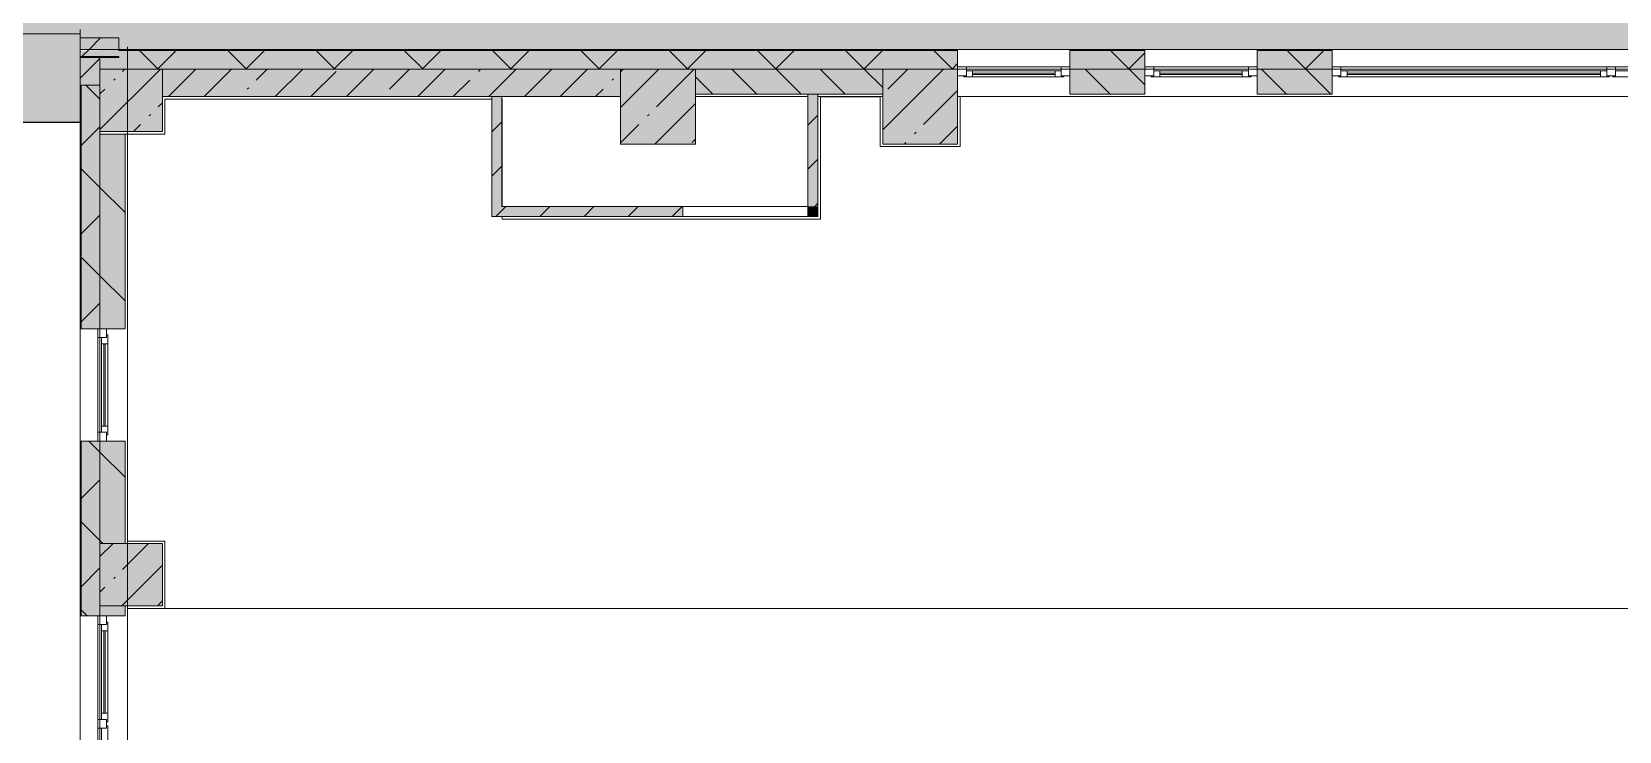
# Model space of a CAD drawing. Header units: millimetres. Extents: x -3817 to 677485, y -22715 to 103890.
# Drawn here: x 23946 to 24046.1, y -19526 to -19481.8 of the extents above; entities that cross this region are included whole.
import ezdxf

# ---------------------------------------------------------------- set-up
doc = ezdxf.new("R2010")
doc.units = ezdxf.units.MM
doc.layers.add('PDF _Геометрия', color=7, linetype='Continuous', true_color=0x1d1d1d)
doc.layers.add('PDF _Сплошная заливка', color=7, linetype='Continuous', true_color=0xffffff)

msp = doc.modelspace()

# ---------------------------------------------------------------- hatches: boundary and pattern name
at = {"layer": 'PDF _Сплошная заливка', "true_color": 0xd9d9d9, "transparency": 33554559}
for points in [[(23943.85, -19487.54), (23949.07, -19487.52), (23949.07, -19482.95), (24256.36, -19482.95), (24256.36, -19415.78), (24218.32, -19415.78), (24218.32, -19388.15), (23932.21, -19388.15), (23932.21, -19487.54)], [(23951.49, -19482.95), (23951.49, -19482.22), (23949.07, -19482.22), (23949.07, -19482.95), (23951.19, -19482.95)]]:
    msp.add_hatch(color=254, dxfattribs=at).paths.add_polyline_path(points)
at = {"layer": 'PDF _Сплошная заливка', "transparency": 33554559}
for points in [[(23951.19, -19483.4), (23951.49, -19483.4), (23951.49, -19482.95), (23949.07, -19483.03), (23949.15, -19483.4)], [(23950.31, -19488.13), (23954.25, -19488.13), (23954.25, -19484.19), (23950.31, -19484.19), (23950.31, -19487.52)], [(23983.14, -19485.92), (23983.14, -19484.19), (23954.25, -19484.19), (23954.25, -19485.92), (23975.66, -19485.92)], [(23983.14, -19488.92), (23987.87, -19488.92), (23987.87, -19484.19), (23983.14, -19484.19), (23983.14, -19487.52)], [(24002.58, -19488.92), (24004.4, -19488.92), (24004.4, -19484.19), (23999.68, -19484.19), (23999.68, -19488.92)]]:
    msp.add_hatch(color=256, dxfattribs=at).paths.add_polyline_path(points)
h = msp.add_hatch(color=256, dxfattribs=at)
h.paths.add_polyline_path([(23949.13, -19485.19), (23950.31, -19485.19), (23950.31, -19484.19)], flags=0)
h.paths.add_polyline_path([(23949.07, -19485.19), (23949.11, -19485.19), (23950.31, -19484.19), (23950.31, -19483.46), (23949.07, -19483.46), (23949.07, -19484.19)], flags=0)
h = msp.add_hatch(color=256, dxfattribs=at)
h.paths.add_polyline_path([(24181.38, -19484.19), (24204, -19484.19), (24204, -19483.01), (24187.52, -19483.02), (24187.47, -19483.52), (24181.44, -19483.52), (24181.38, -19483.01), (24152.83, -19483.02), (24152.77, -19483.52), (24143.59, -19483.5), (24143.53, -19483.01), (24107, -19483.02), (24106.94, -19483.52), (24100.91, -19483.52), (24100.86, -19483.01), (24067.57, -19483.02), (24067.52, -19483.52), (24066.16, -19483.5), (24066.16, -19483.01), (24052.43, -19483.01), (24052.43, -19484.19), (24164.07, -19484.19)], flags=0)
h.paths.add_polyline_path([(24211.09, -19484.19), (24212.9, -19484.19), (24212.85, -19483.01), (24211.09, -19483.01), (24211.09, -19483.11)], flags=0)
h.paths.add_polyline_path([(24215.81, -19484.19), (24229.99, -19484.19), (24229.99, -19483.01), (24215.81, -19483.01), (24215.81, -19483.11)], flags=0)
h.paths.add_polyline_path([(24252.82, -19484.19), (24252.82, -19483.01), (24237.07, -19483.01), (24237.07, -19484.19), (24252.15, -19484.19)], flags=0)
h.paths.add_polyline_path([(23973.21, -19484.19), (24004.4, -19484.19), (24004.4, -19483.01), (23951.49, -19483.01), (23951.49, -19483.46), (23950.31, -19483.46), (23950.31, -19484.19), (23958.53, -19484.19)], flags=0)
h.paths.add_polyline_path([(24028.03, -19484.19), (24028.03, -19483.01), (24023.3, -19483.01), (24023.3, -19484.19), (24024.6, -19484.19)], flags=0)
h.paths.add_polyline_path([(24011.49, -19484.19), (24016.21, -19484.19), (24016.21, -19483.01), (24011.49, -19483.01)], flags=0)
h = msp.add_hatch(color=256, dxfattribs=at)
h.paths.add_polyline_path([(24053.96, -19485.77), (24059.13, -19485.77), (24059.13, -19484.19), (24052.43, -19484.19), (24052.43, -19485.77), (24053.23, -19485.77)], flags=0)
h.paths.add_polyline_path([(23987.89, -19485.77), (23999.68, -19485.77), (23999.68, -19484.19), (23987.87, -19484.19), (23987.87, -19485.77)], flags=0)
h.paths.add_polyline_path([(24016.21, -19485.77), (24016.21, -19484.19), (24011.49, -19484.19), (24011.49, -19485.77)], flags=0)
h.paths.add_polyline_path([(24028.03, -19485.77), (24028.03, -19484.19), (24023.3, -19484.19), (24023.3, -19485.77), (24024.6, -19485.77)], flags=0)
h = msp.add_hatch(color=256, dxfattribs=at)
h.paths.add_polyline_path([(23949.13, -19604.66), (23950.31, -19604.66), (23950.31, -19562.77), (23949.13, -19562.77), (23949.13, -19584.37)], flags=0)
h.paths.add_polyline_path([(23950.31, -19546.24), (23950.31, -19536.79), (23949.13, -19536.79), (23949.13, -19546.24)], flags=0)
h.paths.add_polyline_path([(23950.31, -19518.68), (23950.31, -19507.66), (23949.13, -19507.66), (23949.13, -19518.68)], flags=0)
h.paths.add_polyline_path([(23950.31, -19500.57), (23950.31, -19485.19), (23949.13, -19485.19), (23949.13, -19500.57)], flags=0)
h = msp.add_hatch(color=256, dxfattribs=at)
h.paths.add_polyline_path([(23951.19, -19541.67), (23951.89, -19541.67), (23951.89, -19536.79), (23950.31, -19536.79), (23950.31, -19541.67)], flags=0)
h.paths.add_polyline_path([(23951.19, -19518.68), (23951.89, -19518.68), (23951.89, -19518.05), (23950.31, -19518.05), (23950.31, -19518.68)], flags=0)
h.paths.add_polyline_path([(23951.19, -19514.11), (23951.89, -19514.11), (23951.89, -19507.66), (23950.31, -19507.66), (23950.31, -19514.11)], flags=0)
h.paths.add_polyline_path([(23950.31, -19500.57), (23951.89, -19500.57), (23951.89, -19488.29), (23950.31, -19488.29), (23950.31, -19496.32)], flags=0)

# ---------------------------------------------------------------- linework, layer by layer
at = {"layer": 'PDF _Геометрия', "color": 7, "lineweight": 9}
for points in [[(23949.07, -19487.55), (23932.19, -19487.55), (23932.19, -19388.13), (24218.32, -19388.13), (24218.32, -19415.78)], [(23949.07, -19487.09), (23949.07, -19482.95), (23949.07, -19487.52), (23949.07, -19482.95), (23949.07, -19487.1)], [(23949.07, -19483.4), (23951.49, -19483.4), (23951.49, -19483.44), (23951.49, -19483.46), (23950.31, -19483.46), (23950.31, -19484.19), (23987.87, -19484.19), (23999.68, -19484.19), (23987.87, -19484.19), (23987.87, -19485.77), (23994.96, -19485.77), (23994.96, -19492.85), (23994.96, -19493.48), (23995.59, -19493.48), (23995.59, -19492.85), (23995.59, -19485.77), (23999.68, -19485.77), (23999.68, -19484.19), (24004.4, -19484.19), (24004.4, -19482.95), (23951.49, -19482.95), (23951.49, -19482.99)], [(23949.07, -19483.44), (23951.49, -19483.44), (23951.49, -19483.4)], [(23949.07, -19485.98), (23949.13, -19485.98), (23949.13, -19485.19), (23950.31, -19485.19), (23950.31, -19484.19), (23950.31, -19483.46), (23949.07, -19483.46), (23950.31, -19483.46), (23951.49, -19483.46), (23951.49, -19483.44)], [(23949.07, -19484.75), (23950.31, -19483.51)], [(23949.16, -19483.4), (23949.62, -19482.95)], [(23951.49, -19483.01), (23951.49, -19482.99), (23951.49, -19482.95)], [(24004.4, -19482.99), (23951.49, -19482.99), (23951.49, -19483.01), (24004.4, -19483.01)], [(23953.98, -19484.19), (23952.8, -19483.01)], [(23953.94, -19484.19), (23955.12, -19483.01)], [(23959.55, -19484.19), (23958.37, -19483.01)], [(23959.51, -19484.19), (23960.69, -19483.01)], [(23965.12, -19484.19), (23963.94, -19483.01)], [(23965.07, -19484.19), (23966.26, -19483.01)], [(23970.69, -19484.19), (23969.5, -19483.01)], [(23970.64, -19484.19), (23971.82, -19483.01)], [(23976.25, -19484.19), (23975.07, -19483.01)], [(23976.21, -19484.19), (23977.39, -19483.01)], [(23981.82, -19484.19), (23980.64, -19483.01)], [(23981.78, -19484.19), (23982.96, -19483.01)], [(23987.39, -19484.19), (23986.21, -19483.01)], [(23987.34, -19484.19), (23988.53, -19483.01)], [(23994.53, -19485.77), (23992.96, -19484.19), (23991.78, -19483.01)], [(23992.91, -19484.19), (23994.09, -19483.01)], [(23999.68, -19485.35), (23998.52, -19484.19), (23997.34, -19483.01)], [(23998.48, -19484.19), (23999.66, -19483.01)], [(24004.09, -19484.19), (24002.91, -19483.01)], [(24011.49, -19482.95), (24011.49, -19484.19), (24004.4, -19484.19), (24004.4, -19482.95)], [(24016.21, -19482.99), (24011.49, -19482.99)], [(24016.21, -19483.01), (24011.49, -19483.01)], [(24016.21, -19485.18), (24015.23, -19484.19), (24014.05, -19483.01)], [(24015.18, -19484.19), (24016.21, -19483.16)], [(24016.21, -19482.95), (24016.21, -19484.19)], [(24053.86, -19489.55), (24054.81, -19489.55), (24054.81, -19485.77), (24059.13, -19485.77), (24059.13, -19484.19), (24052.43, -19484.19), (24028.03, -19484.19), (24028.03, -19482.95), (24023.3, -19482.95), (24023.3, -19484.19), (24028.03, -19484.19), (24028.03, -19482.95)], [(24023.3, -19484.19), (24023.3, -19482.95)], [(24028.03, -19482.99), (24023.3, -19482.99)], [(24028.03, -19483.01), (24023.3, -19483.01)], [(24027.94, -19485.77), (24026.36, -19484.19), (24025.18, -19483.01)], [(24026.32, -19484.19), (24027.5, -19483.01)], [(24028.03, -19484.19), (24052.43, -19484.19), (24059.13, -19484.19), (24204, -19484.19), (24204, -19482.95), (24187.49, -19482.95)], [(24031.94, -19482.95), (24046.62, -19482.95)], [(23950.31, -19488), (23954.12, -19484.19)], [(23951.74, -19484.33), (23951.87, -19484.19)], [(23975.03, -19485.92), (23975.03, -19492.85), (23975.03, -19493.48), (23987.08, -19493.48), (23987.08, -19492.85), (23994.96, -19492.85), (23994.96, -19493.48), (23987.08, -19493.48), (23987.08, -19492.85), (23975.66, -19492.85), (23975.66, -19485.92), (23975.03, -19485.92), (23954.25, -19485.92), (23954.25, -19484.19), (23983.14, -19484.19), (23983.14, -19485.92), (23975.66, -19485.92)], [(23954.63, -19485.92), (23956.36, -19484.19)], [(23956.88, -19485.92), (23958.61, -19484.19)], [(23960.16, -19484.89), (23960.85, -19484.19)], [(23961.37, -19485.92), (23963.1, -19484.19)], [(23963.61, -19485.92), (23965.21, -19484.33)], [(23965.86, -19485.92), (23967.59, -19484.19)], [(23968.58, -19485.45), (23969.83, -19484.19)], [(23970.35, -19485.92), (23972.08, -19484.19)], [(23974.19, -19484.33), (23974.28, -19484.23)], [(23974.84, -19485.92), (23976.57, -19484.19)], [(23977.08, -19485.92), (23978.81, -19484.19)], [(23979.33, -19485.92), (23981.06, -19484.19)], [(23983.14, -19486.6), (23985.55, -19484.19)], [(23983.17, -19484.33), (23983.3, -19484.19)], [(23985.41, -19486.57), (23987.79, -19484.19)], [(23988.96, -19485.77), (23987.87, -19484.67)], [(23991.75, -19485.77), (23990.17, -19484.19)], [(23997.31, -19485.77), (23995.74, -19484.19)], [(23999.68, -19488.02), (24003.51, -19484.19)], [(24000.01, -19485.45), (24001.26, -19484.19)], [(24004.05, -19484.19), (24004.4, -19483.84)], [(24011.49, -19484.05), (24004.4, -19484.05)], [(24004.4, -19484.19), (24011.49, -19484.19)], [(24004.4, -19484.6), (24004.96, -19484.6)], [(24011.1, -19484.68), (24004.8, -19484.68)], [(24005.35, -19484.68), (24005.35, -19484.29)], [(24005.35, -19484.44), (24010.55, -19484.44)], [(24010.55, -19484.52), (24005.35, -19484.52)], [(24010.55, -19484.68), (24010.55, -19484.29)], [(24010.94, -19484.6), (24011.49, -19484.6)], [(24014.02, -19485.77), (24012.44, -19484.19)], [(24023.3, -19484.05), (24016.21, -19484.05)], [(24023.3, -19484.19), (24016.21, -19484.19)], [(24016.21, -19484.19), (24023.3, -19484.19)], [(24016.21, -19484.6), (24016.77, -19484.6)], [(24022.91, -19484.68), (24016.61, -19484.68)], [(24017.16, -19484.68), (24017.16, -19484.29)], [(24017.16, -19484.44), (24022.36, -19484.44)], [(24022.36, -19484.52), (24017.16, -19484.52)], [(24022.36, -19484.68), (24022.36, -19484.29)], [(24022.75, -19484.6), (24023.3, -19484.6)], [(24025.15, -19485.77), (24023.58, -19484.19)], [(24052.43, -19484.05), (24028.03, -19484.05)], [(24028.03, -19484.6), (24028.58, -19484.6)], [(24045.5, -19484.68), (24028.42, -19484.68)], [(24028.97, -19484.68), (24028.97, -19484.29)], [(24028.97, -19484.44), (24044.95, -19484.44)], [(24044.95, -19484.52), (24028.97, -19484.52)], [(24044.95, -19484.68), (24044.95, -19484.29)], [(24045.35, -19484.6), (24045.9, -19484.6)], [(24052.04, -19484.68), (24045.74, -19484.68)], [(23949.13, -19486.37), (23949.13, -19487), (23949.11, -19487), (23949.07, -19487), (23949.07, -19487.16), (23949.07, -19500.57), (23950.31, -19500.57), (23950.31, -19488.29), (23950.31, -19485.19), (23949.13, -19485.19), (23949.13, -19485.98), (23949.13, -19486.37), (23949.13, -19487), (23949.13, -19500.57)], [(23950.31, -19486.09), (23949.42, -19485.19)], [(23950.31, -19485.75), (23950.62, -19485.45)], [(23951.18, -19484.89), (23951.27, -19484.8)], [(23959.6, -19485.45), (23959.69, -19485.36)], [(23972.59, -19485.92), (23973.63, -19484.89)], [(23981.57, -19485.92), (23982.05, -19485.45)], [(23982.61, -19484.89), (23982.7, -19484.8)], [(24002.25, -19487.69), (24004.4, -19485.54)], [(23949.07, -19486.37), (23949.13, -19486.37), (23949.13, -19485.98)], [(23953.98, -19486.57), (23954.25, -19486.31)], [(23968.1, -19485.92), (23968.11, -19485.92)], [(23985.31, -19488.92), (23987.87, -19486.36)], [(23987.89, -19485.92), (23994.96, -19485.92), (23987.87, -19485.92), (23987.87, -19485.77)], [(23995.59, -19485.77), (23994.96, -19485.77)], [(24053.23, -19485.92), (24053.07, -19485.92), (24004.56, -19485.92), (24004.4, -19485.92)], [(23949.07, -19487.47), (23949.07, -19487.32)], [(23949.07, -19487.33), (23949.07, -19487.48)], [(23949.11, -19487), (23949.11, -19500.57)], [(23952.43, -19488.13), (23952.86, -19487.69)], [(23953.42, -19487.13), (23953.52, -19487.04)], [(23975.03, -19488.15), (23975.66, -19487.52)], [(23983.14, -19488.84), (23984.29, -19487.69)], [(23984.85, -19487.13), (23984.95, -19487.04)], [(23994.96, -19487.72), (23995.59, -19487.09)], [(23949.13, -19489), (23950.31, -19487.82)], [(23950.31, -19488.29), (23952.04, -19488.29), (23950.31, -19488.29)], [(23987.66, -19488.82), (23987.87, -19488.61)], [(24001.69, -19488.26), (24001.78, -19488.16)], [(24003.27, -19488.92), (24004.4, -19487.79)], [(24001.03, -19488.92), (24001.13, -19488.82)], [(23951.89, -19493.23), (23950.31, -19491.66), (23949.13, -19490.47)], [(23975.03, -19490.93), (23975.66, -19490.3)], [(23994.96, -19490.5), (23995.59, -19489.87)], [(23994.96, -19493.28), (23995.39, -19492.85), (23995.59, -19492.65)], [(23949.13, -19494.57), (23950.31, -19493.39)], [(23975.27, -19493.48), (23975.9, -19492.85)], [(23978.05, -19493.48), (23978.68, -19492.85)], [(23980.84, -19493.48), (23981.47, -19492.85)], [(23983.62, -19493.48), (23984.25, -19492.85)], [(23986.41, -19493.48), (23987.03, -19492.85)], [(23951.89, -19498.8), (23950.31, -19497.22), (23949.13, -19496.04)], [(23949.13, -19500.14), (23950.31, -19498.96)], [(23950.17, -19500.57), (23950.17, -19507.66)], [(23950.31, -19507.66), (23950.31, -19500.57)], [(23950.72, -19501.12), (23950.72, -19500.57)], [(23950.8, -19501.51), (23950.41, -19501.51)], [(23950.56, -19506.71), (23950.56, -19501.51)], [(23950.64, -19501.51), (23950.64, -19506.71)], [(23950.8, -19500.96), (23950.8, -19507.26)], [(23950.8, -19506.71), (23950.41, -19506.71)], [(23949.11, -19507.66), (23949.11, -19518.68)], [(23949.13, -19507.66), (23949.13, -19518.68)], [(23951.89, -19509.93), (23950.31, -19508.36), (23949.61, -19507.66)], [(23950.72, -19507.66), (23950.72, -19507.1)], [(23949.13, -19511.27), (23950.31, -19510.09)], [(23949.07, -19511.2), (23949.07, -19513.17), (23949.07, -19511.2)], [(23950.5, -19514.11), (23950.31, -19513.93), (23949.13, -19512.74)], [(23950.31, -19514.94), (23951.14, -19514.11)], [(23951.74, -19515.76), (23953.38, -19514.11)], [(23949.13, -19516.84), (23950.31, -19515.66)], [(23951.69, -19518.05), (23954.25, -19515.49)], [(23951.18, -19516.32), (23951.27, -19516.23)], [(23950.31, -19517.18), (23950.62, -19516.88)], [(23953.98, -19518), (23954.25, -19517.74)], [(23949.5, -19518.68), (23949.13, -19518.31)], [(23950.17, -19518.68), (23950.17, -19536.79)], [(23950.31, -19536.79), (23950.31, -19518.68)], [(23950.72, -19519.23), (23950.72, -19518.68)], [(23950.8, -19519.62), (23950.41, -19519.62)], [(23950.56, -19524.82), (23950.56, -19519.62)], [(23950.64, -19519.62), (23950.64, -19524.82)], [(23950.8, -19519.07), (23950.8, -19525.37)], [(23950.8, -19524.82), (23950.41, -19524.82)], [(23950.72, -19525.77), (23950.72, -19525.21)], [(23950.8, -19525.61), (23950.8, -19536.4)]]:
    msp.add_lwpolyline(points, dxfattribs=at)
at = {"layer": 'PDF _Геометрия', "color": 8, "lineweight": 9, "true_color": 0x808080}
msp.add_lwpolyline([(24256.36, -19415.78), (24218.32, -19415.78), (24218.32, -19388.15), (23932.21, -19388.15), (23932.21, -19487.54), (23949.07, -19487.54), (23949.07, -19482.95), (24252.82, -19482.95)], dxfattribs=at)
at = {"layer": 'PDF _Геометрия', "color": 8, "lineweight": 9, "true_color": 0x737373}
for points in [[(23949.07, -19481.68), (23949.07, -19481.68), (23949.07, -19481.68), (23949.07, -19481.68), (23949.07, -19481.97), (23949.07, -19482.95), (23949.07, -19481.98), (23949.07, -19481.7)], [(23932.19, -19487.55), (23937.78, -19481.97), (23949.07, -19481.97)], [(23949.07, -19482.13), (23949.07, -19482.95), (23949.07, -19482.15)], [(23951.49, -19482.95), (23951.49, -19482.22), (23949.07, -19482.22)], [(23949.62, -19482.95), (23950.34, -19482.22)], [(24004.4, -19482.95), (24011.49, -19482.95)], [(24016.21, -19482.95), (24023.3, -19482.95)], [(24028.03, -19482.95), (24031.94, -19482.95)], [(23949.07, -19487.52), (23949.07, -19487.55)]]:
    msp.add_lwpolyline(points, dxfattribs=at)
at = {"layer": 'PDF _Геометрия', "color": 253, "lineweight": 9, "true_color": 0xaaaaaa}
for points in [[(23952.04, -19623.26), (23952.04, -19553.22), (23952.04, -19552.82), (23952.04, -19482.77)], [(23952.05, -19513.93), (23952.05, -19488.29), (23954.41, -19488.29), (23954.41, -19486.09), (23975.03, -19486.09), (23954.41, -19486.09), (23954.41, -19488.29), (23952.05, -19488.29), (23952.05, -19513.96), (23954.41, -19513.96), (23954.41, -19518.21), (24053.07, -19518.21), (24053.07, -19511.28), (24053.07, -19518.21)], [(24053.07, -19485.92), (24053.07, -19489.94), (24053.07, -19485.92), (24004.56, -19485.92), (24004.56, -19489.07), (23999.52, -19489.07), (23999.52, -19485.93), (23995.75, -19485.93), (23995.75, -19493.65), (23975.67, -19493.65), (23975.67, -19493.48), (23975.67, -19493.65), (23995.75, -19493.65), (23995.75, -19485.93), (23999.52, -19485.93), (23999.52, -19489.07), (24004.56, -19489.07), (24004.56, -19485.92)], [(23954.41, -19518.21), (23954.41, -19513.96), (23952.05, -19513.96)], [(24064.41, -19518.05), (24053.23, -19518.05), (24053.23, -19518.21), (23952.05, -19518.21), (23952.05, -19536.78), (23961.18, -19536.78), (23961.18, -19541.51), (23965.82, -19541.51), (23961.18, -19541.51), (23961.18, -19536.78), (23952.05, -19536.78), (23952.05, -19518.21)]]:
    msp.add_lwpolyline(points, dxfattribs=at)
at = {"layer": 'PDF _Геометрия', "color": 7, "lineweight": 9}
for points in [[(24016.21, -19484.19), (24016.21, -19482.95), (24011.49, -19482.95), (24011.49, -19484.19)], [(23954.25, -19484.19), (23950.31, -19484.19), (23950.31, -19488.13), (23954.25, -19488.13)], [(23987.87, -19488.92), (23987.87, -19484.19), (23983.14, -19484.19), (23983.14, -19488.92)], [(24004.4, -19488.92), (24004.4, -19484.19), (23999.68, -19484.19), (23999.68, -19485.77), (23999.68, -19488.92)], [(24004.96, -19484.05), (24004.96, -19484.6), (24004.4, -19484.6), (24004.4, -19484.05)], [(24004.8, -19484.68), (24011.1, -19484.68), (24011.1, -19484.6), (24010.94, -19484.6), (24010.94, -19484.29), (24004.96, -19484.29), (24004.96, -19484.6), (24004.8, -19484.6)], [(24011.49, -19484.05), (24011.49, -19484.6), (24010.94, -19484.6), (24010.94, -19484.05)], [(24011.49, -19484.19), (24011.49, -19485.77), (24016.21, -19485.77), (24016.21, -19484.19)], [(24016.77, -19484.05), (24016.77, -19484.6), (24016.21, -19484.6), (24016.21, -19484.05)], [(24016.61, -19484.68), (24022.91, -19484.68), (24022.91, -19484.6), (24022.75, -19484.6), (24022.75, -19484.29), (24016.77, -19484.29), (24016.77, -19484.6), (24016.61, -19484.6)], [(24023.3, -19484.05), (24023.3, -19484.6), (24022.75, -19484.6), (24022.75, -19484.05)], [(24023.3, -19484.19), (24023.3, -19485.77), (24028.03, -19485.77), (24028.03, -19484.19)], [(24028.58, -19484.05), (24028.58, -19484.6), (24028.03, -19484.6), (24028.03, -19484.05)], [(24028.42, -19484.68), (24045.5, -19484.68), (24045.5, -19484.6), (24045.35, -19484.6), (24045.35, -19484.29), (24028.58, -19484.29), (24028.58, -19484.6), (24028.42, -19484.6)], [(24045.9, -19484.05), (24045.9, -19484.6), (24045.35, -19484.6), (24045.35, -19484.05)], [(24045.74, -19484.68), (24052.04, -19484.68), (24052.04, -19484.6), (24051.88, -19484.6), (24051.88, -19484.29), (24045.9, -19484.29), (24045.9, -19484.6), (24045.74, -19484.6)], [(23995.59, -19485.92), (23999.68, -19485.92)], [(23950.31, -19500.57), (23951.89, -19500.57), (23951.89, -19488.29), (23950.31, -19488.29)], [(23952.04, -19488.29), (23952.04, -19513.95), (23952.04, -19514.11)], [(23949.07, -19500.57), (23950.31, -19500.57), (23950.31, -19507.66), (23949.07, -19507.66)], [(23949.07, -19500.57), (23949.07, -19502.54)], [(23950.17, -19500.57), (23950.72, -19500.57), (23950.72, -19501.12), (23950.17, -19501.12)], [(23950.8, -19507.26), (23950.8, -19500.96), (23950.72, -19500.96), (23950.72, -19501.12), (23950.41, -19501.12), (23950.41, -19507.1), (23950.72, -19507.1), (23950.72, -19507.26)], [(23949.07, -19504.9), (23949.07, -19508.84)], [(23950.31, -19507.66), (23949.07, -19507.66), (23949.07, -19518.68), (23950.31, -19518.68), (23950.31, -19518.05), (23950.31, -19514.11)], [(23950.17, -19507.1), (23950.72, -19507.1), (23950.72, -19507.66), (23950.17, -19507.66)], [(23950.31, -19514.11), (23951.89, -19514.11), (23951.89, -19507.66), (23950.31, -19507.66)], [(23954.25, -19514.11), (23950.31, -19514.11), (23950.31, -19518.05), (23954.25, -19518.05)], [(23949.07, -19518.68), (23950.31, -19518.68), (23950.31, -19536.79), (23949.07, -19536.79)], [(23950.17, -19518.68), (23950.72, -19518.68), (23950.72, -19519.23), (23950.17, -19519.23)], [(23950.31, -19518.68), (23951.89, -19518.68), (23951.89, -19518.05), (23950.31, -19518.05)], [(23952.04, -19518.05), (23952.04, -19518.21), (23952.04, -19518.21), (23952.04, -19536.79), (23952.04, -19536.95)], [(23950.8, -19525.37), (23950.8, -19519.07), (23950.72, -19519.07), (23950.72, -19519.23), (23950.41, -19519.23), (23950.41, -19525.21), (23950.72, -19525.21), (23950.72, -19525.37)], [(23949.07, -19520.25), (23949.07, -19524.19)], [(23950.17, -19525.21), (23950.72, -19525.21), (23950.72, -19525.77), (23950.17, -19525.77)], [(23950.8, -19536.4), (23950.8, -19525.61), (23950.72, -19525.61), (23950.72, -19525.77), (23950.41, -19525.77), (23950.41, -19536.24), (23950.72, -19536.24), (23950.72, -19536.4)]]:
    msp.add_lwpolyline(points, close=True, dxfattribs=at)
at = {"layer": 'PDF _Геометрия', "color": 253, "lineweight": 9, "true_color": 0xaaaaaa}
msp.add_lwpolyline([(23975.67, -19486.09), (23975.67, -19492.85)], close=True, dxfattribs=at)
at = {"layer": 'PDF _Сплошная заливка', "lineweight": 35, "transparency": 33554559}
for points in [[(23949.07, -19485.98), (23949.13, -19485.98), (23949.07, -19485.19)], [(23975.66, -19492.85), (23975.66, -19485.92), (23975.03, -19492.85), (23975.03, -19485.92)], [(23995.59, -19492.85), (23995.59, -19485.77), (23994.96, -19492.85), (23994.96, -19485.77)], [(23987.08, -19493.48), (23987.08, -19492.85), (23975.03, -19493.48), (23975.03, -19492.85)], [(23995.59, -19493.48), (23995.59, -19492.85), (23994.96, -19493.48), (23994.96, -19492.85)], [(23950.31, -19518.05), (23954.25, -19518.05), (23950.31, -19514.11), (23954.25, -19514.11)]]:
    msp.add_solid(points, dxfattribs=at)

doc.saveas('drawing.dxf')
